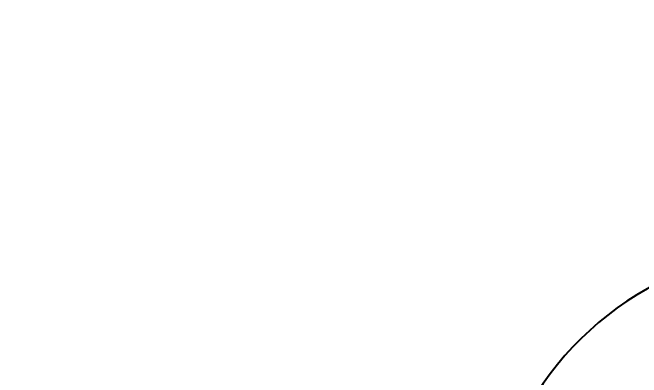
# Model space of a CAD drawing. Header units: millimetres. Extents: x 5828 to 6704, y 123 to 421.
# Drawn here: x 6578.74 to 6608.01, y 364.8 to 381.76 of the extents above; entities that cross this region are included whole.
import ezdxf

# ---------------------------------------------------------------- set-up
doc = ezdxf.new("R2010")
doc.units = ezdxf.units.MM
doc.linetypes.add('BANKLINE1', pattern=[5.5, 4, -1.5])
doc.layers.add('00_COMPONENTS', color=7, linetype='BANKLINE1')
doc.styles.add('微软雅黑', font='msyh.ttc', dxfattribs={"height": 2.1})
doc.dimstyles.new('尺寸标注_1_20比例', dxfattribs={"dimtxt": 2.1, "dimasz": 1.7, "dimexe": 0.5, "dimexo": 0.4, "dimgap": 0.5, "dimtad": 1, "dimdec": 1, "dimlfac": 20, "dimdsep": 46, "dimtxsty": '微软雅黑', "dimcen": 0.09, "dimadec": 0, "dimazin": 0, "dimtp": 0.01, "dimtm": 0.01, "dimtfac": 1, "dimtdec": 1, "dimtofl": 0, "dimtmove": 0, "dimatfit": 3, "dimfxl": 1, "dimtolj": 1, "dimarcsym": 0})

# ---------------------------------------------------------------- blocks, each defined once
blk = doc.blocks.new('*D1533')
at = {"layer": '00_COMPONENTS', "color": 0, "linetype": 'ByBlock', "lineweight": -2, "ltscale": 20}
for p, q in [((6615.13, 409.482), (6553.985, 409.482)), ((6554.485, 407.782), (6554.485, 332.787)), ((6615.859, 331.087), (6553.985, 331.087))]:
    blk.add_line(p, q, dxfattribs=at)
at = {"layer": '00_COMPONENTS', "color": 0}
for points in [[(6554.768, 407.782), (6554.201, 407.782), (6554.485, 409.482)], [(6554.201, 332.787), (6554.768, 332.787), (6554.485, 331.087)]]:
    blk.add_solid(points, dxfattribs=at)
at = {"layer": 'Defpoints', "color": 0}
for p in [(6615.53, 409.482), (6554.485, 331.087), (6616.259, 331.087)]:
    blk.add_point(p, dxfattribs=at)
at = {"layer": '00_COMPONENTS', "color": 0, "insert": (6552.893, 370.284), "char_height": 2.1, "attachment_point": 5, "rotation": 90, "style": '微软雅黑'}
blk.add_mtext('\\A1;\\A1;1567.9', dxfattribs=at)

msp = doc.modelspace()

# ---------------------------------------------------------------- linework, layer by layer
at = {"layer": '00_COMPONENTS', "linetype": 'ByBlock', "ltscale": 20}
for radius, start, end in [(53.3953, 29, 259), (14.7429, 106.3464, 244.39404)]:
    msp.add_arc((6615.5301, 356.0866), radius, start, end, dxfattribs=at)

# ---------------------------------------------------------------- dimensions: what is measured, and where the dimension line sits
dim = msp.add_linear_dim(base=(6554.4847, 331.0866), p1=(6615.5301, 409.4819), p2=(6616.2586, 331.0866), angle=90, text='\\A1;1567.9', dimstyle='尺寸标注_1_20比例', dxfattribs=at)
dim.commit()
dim.dimension.update_dxf_attribs({"geometry": '*D1533', "text_midpoint": (6552.8934, 370.2843)})

doc.saveas('drawing.dxf')
